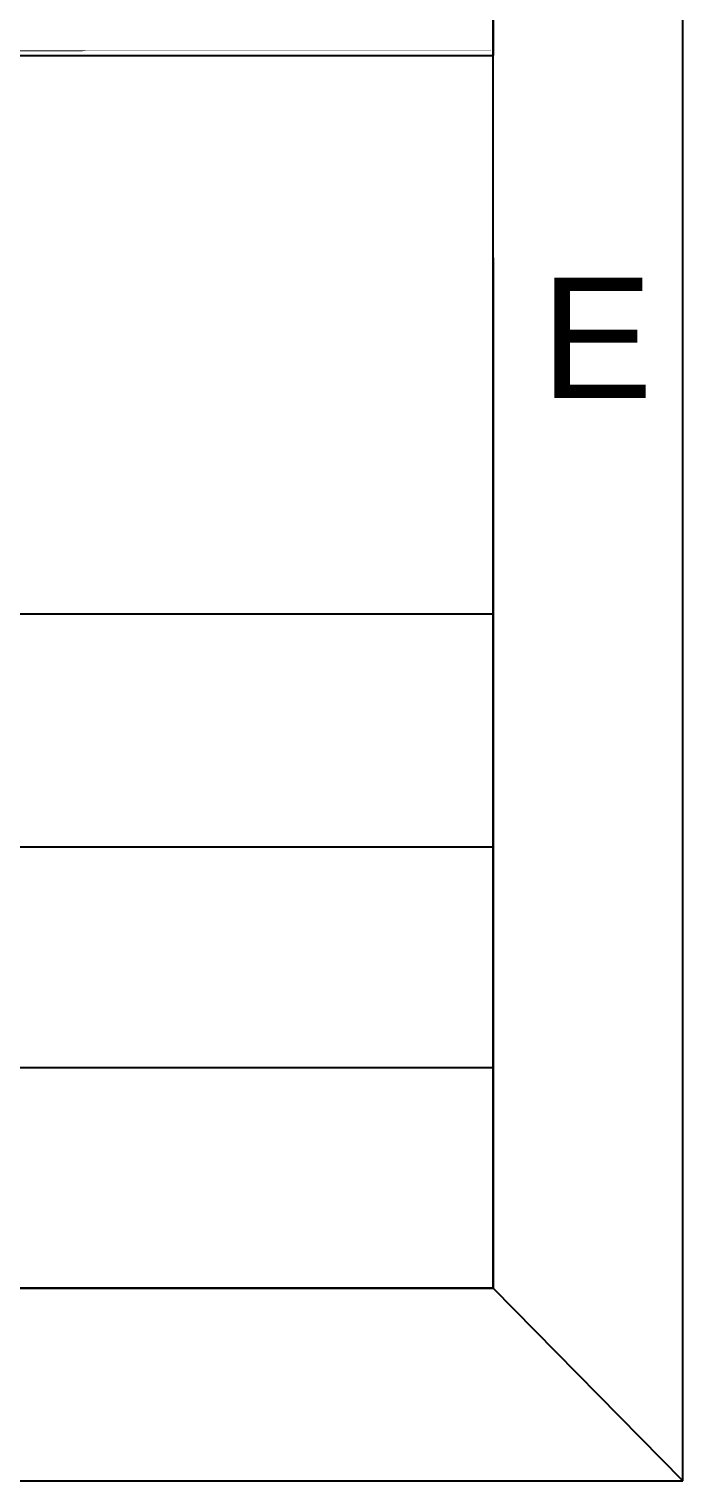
# Model space of a CAD drawing. Header units: millimetres. Extents: x 20905 to 43117, y -15595 to -5301.
# Drawn here: x 21832 to 21879.7, y -15421.9 to -15315.8 of the extents above; entities that cross this region are included whole.
import ezdxf

# ---------------------------------------------------------------- set-up
doc = ezdxf.new("R2010")
doc.units = ezdxf.units.MM
doc.header["$LTSCALE"] = 0.2
doc.layers.add('图形外框', color=7, linetype='Continuous')
doc.styles.add('宋体', font='arial.ttf')

msp = doc.modelspace()

# ---------------------------------------------------------------- linework, layer by layer
for p in [(21865.8695, -14812.9289), (21782.449, -15317.7209)]:
    msp.add_line(p, (21865.8695, -15317.7209))
at = {"layer": '图形外框'}
for points in [[(20905.4791, -14753.119), (20905.4791, -15421.9241), (21879.7395, -15421.9241), (21879.7395, -14753.119)], [(20919.3459, -14767.1991), (20919.3459, -15407.844), (21865.8727, -15407.844), (21865.8727, -14767.1991)]]:
    msp.add_lwpolyline(points, close=True, dxfattribs=at)
at = {"layer": '图形外框', "color": 0}
msp.add_lwpolyline([(21865.8065, -15317.3911, 0, 0, 0), (21440.2211, -15317.3911, 0.6953, 0.6953, 0)], format="xyseb", close=True, dxfattribs=at)
for points in [[(21865.8727, -15332.5217), (21865.8727, -15407.844)], [(21610.0098, -15358.5355), (21865.8727, -15358.5355)], [(21750.3244, -15375.563), (21865.8727, -15375.563)], [(21750.3244, -15391.7035), (21865.8727, -15391.7035)]]:
    msp.add_lwpolyline(points, dxfattribs=at)
at = {"layer": '图形外框'}
msp.add_lwpolyline([(21879.7395, -15421.9241), (21865.8727, -15407.844), (21610.076, -15407.844)], dxfattribs=at)

# ---------------------------------------------------------------- texts
at = {"layer": '图形外框', "style": '宋体'}
msp.add_text('E', height=8.8001, dxfattribs=at).set_placement((21869.3394, -15342.7656))

doc.saveas('drawing.dxf')
